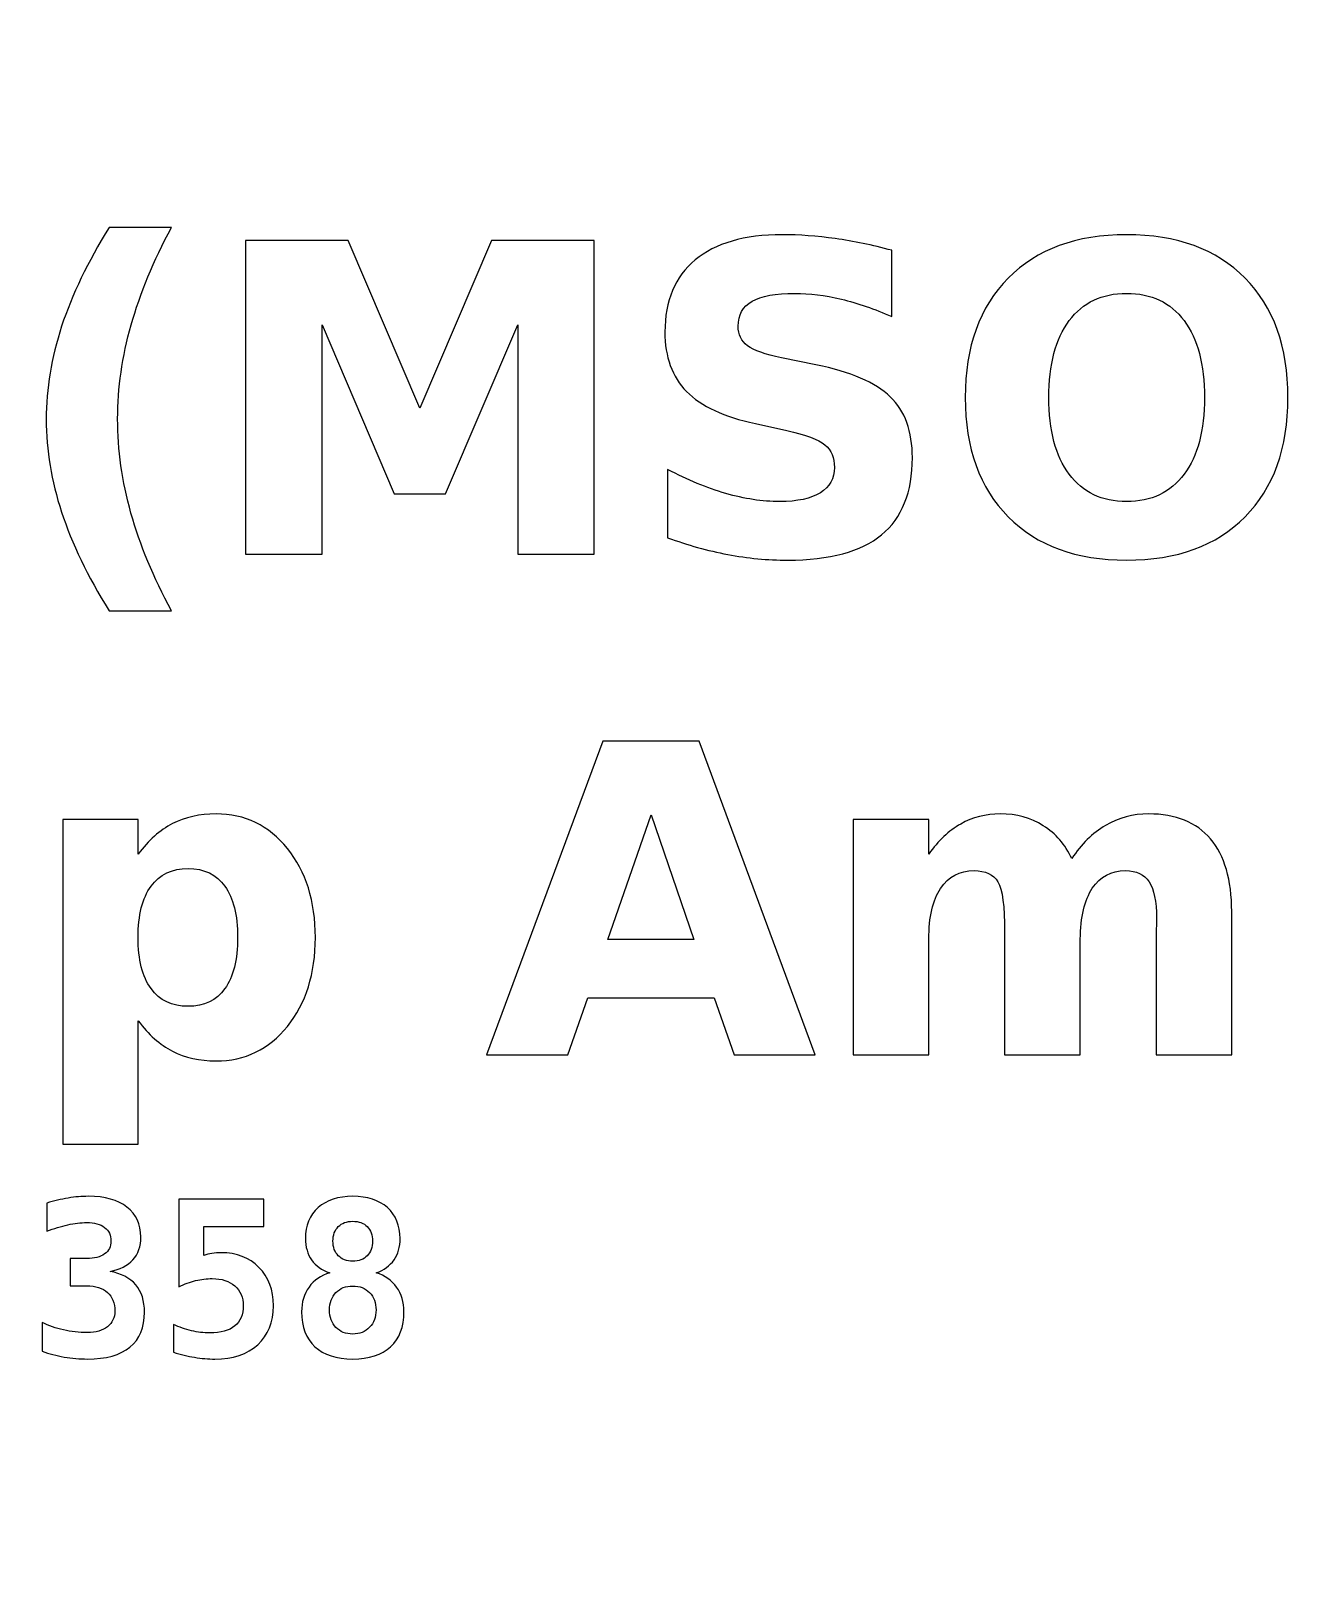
# Model space of a CAD drawing. Header units: centimetres. Extents: x -12.5 to -8.5, y -18.85 to -12.85.
# Drawn here: x -10.281 to -9.693, y -14.295 to -13.572 of the extents above; entities that cross this region are included whole.
import ezdxf

# ---------------------------------------------------------------- set-up
doc = ezdxf.new("R2010")
doc.units = ezdxf.units.CM
doc.header["$MEASUREMENT"] = 0
doc.layers.add('Layer 1', color=7, linetype='Continuous')

msp = doc.modelspace()

# ---------------------------------------------------------------- linework, layer by layer
at = {"layer": 'Layer 1', "color": 7, "lineweight": 35}
msp.add_open_spline([(-12.5, -12.85), (-12.5, -12.85), (-8.5, -12.85), (-8.5, -12.85), (-8.5, -12.85), (-8.5, -12.85), (-8.5, -18.85), (-8.5, -18.85), (-8.5, -18.85), (-8.5, -18.85), (-12.5, -18.85), (-12.5, -18.85), (-12.5, -18.85), (-12.5, -18.85), (-12.5, -12.85), (-12.5, -12.85)], degree=3, knots=[0, 0, 0, 0, 0.25, 0.25, 0.25, 0.25, 0.5, 0.5, 0.5, 0.5, 0.75, 0.75, 0.75, 0.75, 1, 1, 1, 1], dxfattribs=at)
at = {"layer": 'Layer 1', "color": 250}
for points, knots in [([(-10.21577, -13.84182), (-10.21577, -13.84182), (-10.24477, -13.84182), (-10.24477, -13.84182), (-10.24477, -13.84182), (-10.25474, -13.82575), (-10.2621, -13.81045), (-10.26684, -13.79595), (-10.26684, -13.79595), (-10.2716, -13.78148), (-10.27397, -13.76712), (-10.27397, -13.75285), (-10.27397, -13.75285), (-10.27397, -13.73858), (-10.27157, -13.72415), (-10.2668, -13.70955), (-10.2668, -13.70955), (-10.262, -13.69492), (-10.25467, -13.67965), (-10.24477, -13.66368), (-10.24477, -13.66368), (-10.24477, -13.66368), (-10.21577, -13.66368), (-10.21577, -13.66368), (-10.21577, -13.66368), (-10.2241, -13.67912), (-10.23034, -13.69422), (-10.2345, -13.70895), (-10.2345, -13.70895), (-10.23867, -13.72368), (-10.24077, -13.73825), (-10.24077, -13.75265), (-10.24077, -13.75265), (-10.24077, -13.76705), (-10.2387, -13.78162), (-10.23457, -13.79642), (-10.23457, -13.79642), (-10.23044, -13.81118), (-10.22417, -13.82632), (-10.21577, -13.84182)], [0, 0, 0, 0, 0.1, 0.1, 0.1, 0.1, 0.2, 0.2, 0.2, 0.2, 0.3, 0.3, 0.3, 0.3, 0.4, 0.4, 0.4, 0.4, 0.5, 0.5, 0.5, 0.5, 0.6, 0.6, 0.6, 0.6, 0.7, 0.7, 0.7, 0.7, 0.8, 0.8, 0.8, 0.8, 0.9, 0.9, 0.9, 0.9, 1, 1, 1, 1]), ([(-10.1814, -13.66965), (-10.1814, -13.66965), (-10.13357, -13.66965), (-10.13357, -13.66965), (-10.13357, -13.66965), (-10.13357, -13.66965), (-10.10034, -13.74768), (-10.10034, -13.74768), (-10.10034, -13.74768), (-10.10034, -13.74768), (-10.06694, -13.66965), (-10.06694, -13.66965), (-10.06694, -13.66965), (-10.06694, -13.66965), (-10.0192, -13.66965), (-10.0192, -13.66965), (-10.0192, -13.66965), (-10.0192, -13.66965), (-10.0192, -13.81545), (-10.0192, -13.81545), (-10.0192, -13.81545), (-10.0192, -13.81545), (-10.05474, -13.81545), (-10.05474, -13.81545), (-10.05474, -13.81545), (-10.05474, -13.81545), (-10.05474, -13.70882), (-10.05474, -13.70882), (-10.05474, -13.70882), (-10.05474, -13.70882), (-10.08834, -13.78742), (-10.08834, -13.78742), (-10.08834, -13.78742), (-10.08834, -13.78742), (-10.11217, -13.78742), (-10.11217, -13.78742), (-10.11217, -13.78742), (-10.11217, -13.78742), (-10.14577, -13.70882), (-10.14577, -13.70882), (-10.14577, -13.70882), (-10.14577, -13.70882), (-10.14577, -13.81545), (-10.14577, -13.81545), (-10.14577, -13.81545), (-10.14577, -13.81545), (-10.1814, -13.81545), (-10.1814, -13.81545), (-10.1814, -13.81545), (-10.1814, -13.81545), (-10.1814, -13.66965), (-10.1814, -13.66965)], [0, 0, 0, 0, 0.076923, 0.076923, 0.076923, 0.076923, 0.153846, 0.153846, 0.153846, 0.153846, 0.230769, 0.230769, 0.230769, 0.230769, 0.307692, 0.307692, 0.307692, 0.307692, 0.384615, 0.384615, 0.384615, 0.384615, 0.461538, 0.461538, 0.461538, 0.461538, 0.538462, 0.538462, 0.538462, 0.538462, 0.615385, 0.615385, 0.615385, 0.615385, 0.692308, 0.692308, 0.692308, 0.692308, 0.769231, 0.769231, 0.769231, 0.769231, 0.846154, 0.846154, 0.846154, 0.846154, 0.923077, 0.923077, 0.923077, 0.923077, 1, 1, 1, 1]), ([(-9.88091, -13.67425), (-9.88091, -13.67425), (-9.88091, -13.70508), (-9.88091, -13.70508), (-9.88091, -13.70508), (-9.88891, -13.70152), (-9.89674, -13.69882), (-9.90434, -13.69698), (-9.90434, -13.69698), (-9.91197, -13.69515), (-9.91917, -13.69425), (-9.92594, -13.69425), (-9.92594, -13.69425), (-9.93491, -13.69425), (-9.94157, -13.69548), (-9.94587, -13.69795), (-9.94587, -13.69795), (-9.95017, -13.70045), (-9.95231, -13.70428), (-9.95231, -13.70948), (-9.95231, -13.70948), (-9.95231, -13.71338), (-9.95087, -13.71645), (-9.94797, -13.71862), (-9.94797, -13.71862), (-9.94507, -13.72078), (-9.93981, -13.72268), (-9.93217, -13.72425), (-9.93217, -13.72425), (-9.93217, -13.72425), (-9.91617, -13.72745), (-9.91617, -13.72745), (-9.91617, -13.72745), (-9.89994, -13.73072), (-9.88844, -13.73565), (-9.88161, -13.74232), (-9.88161, -13.74232), (-9.87477, -13.74895), (-9.87134, -13.75838), (-9.87134, -13.77062), (-9.87134, -13.77062), (-9.87134, -13.78672), (-9.87611, -13.79868), (-9.88564, -13.80652), (-9.88564, -13.80652), (-9.89517, -13.81435), (-9.90974, -13.81828), (-9.92934, -13.81828), (-9.92934, -13.81828), (-9.93861, -13.81828), (-9.94787, -13.81742), (-9.95717, -13.81565), (-9.95717, -13.81565), (-9.96647, -13.81388), (-9.97581, -13.81128), (-9.98511, -13.80785), (-9.98511, -13.80785), (-9.98511, -13.80785), (-9.98511, -13.77612), (-9.98511, -13.77612), (-9.98511, -13.77612), (-9.97581, -13.78105), (-9.96681, -13.78478), (-9.95811, -13.78728), (-9.95811, -13.78728), (-9.94941, -13.78978), (-9.94104, -13.79105), (-9.93297, -13.79105), (-9.93297, -13.79105), (-9.92477, -13.79105), (-9.91847, -13.78968), (-9.91411, -13.78695), (-9.91411, -13.78695), (-9.90974, -13.78422), (-9.90757, -13.78032), (-9.90757, -13.77522), (-9.90757, -13.77522), (-9.90757, -13.77068), (-9.90904, -13.76715), (-9.91201, -13.76468), (-9.91201, -13.76468), (-9.91497, -13.76222), (-9.92087, -13.75998), (-9.92974, -13.75805), (-9.92974, -13.75805), (-9.92974, -13.75805), (-9.94431, -13.75482), (-9.94431, -13.75482), (-9.94431, -13.75482), (-9.95887, -13.75168), (-9.96954, -13.74672), (-9.97627, -13.73988), (-9.97627, -13.73988), (-9.98301, -13.73305), (-9.98637, -13.72382), (-9.98637, -13.71225), (-9.98637, -13.71225), (-9.98637, -13.69772), (-9.98167, -13.68655), (-9.97231, -13.67875), (-9.97231, -13.67875), (-9.96294, -13.67092), (-9.94947, -13.66702), (-9.93187, -13.66702), (-9.93187, -13.66702), (-9.92387, -13.66702), (-9.91564, -13.66762), (-9.90717, -13.66882), (-9.90717, -13.66882), (-9.89871, -13.67002), (-9.88994, -13.67182), (-9.88091, -13.67425)], [0, 0, 0, 0, 0.035714, 0.035714, 0.035714, 0.035714, 0.071429, 0.071429, 0.071429, 0.071429, 0.107143, 0.107143, 0.107143, 0.107143, 0.142857, 0.142857, 0.142857, 0.142857, 0.178571, 0.178571, 0.178571, 0.178571, 0.214286, 0.214286, 0.214286, 0.214286, 0.25, 0.25, 0.25, 0.25, 0.285714, 0.285714, 0.285714, 0.285714, 0.321429, 0.321429, 0.321429, 0.321429, 0.357143, 0.357143, 0.357143, 0.357143, 0.392857, 0.392857, 0.392857, 0.392857, 0.428571, 0.428571, 0.428571, 0.428571, 0.464286, 0.464286, 0.464286, 0.464286, 0.5, 0.5, 0.5, 0.5, 0.535714, 0.535714, 0.535714, 0.535714, 0.571429, 0.571429, 0.571429, 0.571429, 0.607143, 0.607143, 0.607143, 0.607143, 0.642857, 0.642857, 0.642857, 0.642857, 0.678571, 0.678571, 0.678571, 0.678571, 0.714286, 0.714286, 0.714286, 0.714286, 0.75, 0.75, 0.75, 0.75, 0.785714, 0.785714, 0.785714, 0.785714, 0.821429, 0.821429, 0.821429, 0.821429, 0.857143, 0.857143, 0.857143, 0.857143, 0.892857, 0.892857, 0.892857, 0.892857, 0.928571, 0.928571, 0.928571, 0.928571, 0.964286, 0.964286, 0.964286, 0.964286, 1, 1, 1, 1]), ([(-9.77174, -13.66702), (-9.74831, -13.66702), (-9.72994, -13.67372), (-9.71668, -13.68715), (-9.71668, -13.68715), (-9.70338, -13.70055), (-9.69674, -13.71905), (-9.69674, -13.74268), (-9.69674, -13.74268), (-9.69674, -13.76625), (-9.70338, -13.78475), (-9.71668, -13.79815), (-9.71668, -13.79815), (-9.72994, -13.81158), (-9.74831, -13.81828), (-9.77174, -13.81828), (-9.77174, -13.81828), (-9.79511, -13.81828), (-9.81344, -13.81158), (-9.82678, -13.79815), (-9.82678, -13.79815), (-9.84008, -13.78475), (-9.84674, -13.76625), (-9.84674, -13.74268), (-9.84674, -13.74268), (-9.84674, -13.71905), (-9.84008, -13.70055), (-9.82678, -13.68715), (-9.82678, -13.68715), (-9.81344, -13.67372), (-9.79511, -13.66702), (-9.77174, -13.66702)], [0, 0, 0, 0, 0.125, 0.125, 0.125, 0.125, 0.25, 0.25, 0.25, 0.25, 0.375, 0.375, 0.375, 0.375, 0.5, 0.5, 0.5, 0.5, 0.625, 0.625, 0.625, 0.625, 0.75, 0.75, 0.75, 0.75, 0.875, 0.875, 0.875, 0.875, 1, 1, 1, 1]), ([(-9.77174, -13.69425), (-9.78321, -13.69425), (-9.79208, -13.69848), (-9.79841, -13.70695), (-9.79841, -13.70695), (-9.80471, -13.71542), (-9.80788, -13.72732), (-9.80788, -13.74268), (-9.80788, -13.74268), (-9.80788, -13.75802), (-9.80471, -13.76988), (-9.79841, -13.77835), (-9.79841, -13.77835), (-9.79208, -13.78682), (-9.78321, -13.79105), (-9.77174, -13.79105), (-9.77174, -13.79105), (-9.76021, -13.79105), (-9.75131, -13.78682), (-9.74498, -13.77835), (-9.74498, -13.77835), (-9.73868, -13.76988), (-9.73551, -13.75802), (-9.73551, -13.74268), (-9.73551, -13.74268), (-9.73551, -13.72732), (-9.73868, -13.71542), (-9.74498, -13.70695), (-9.74498, -13.70695), (-9.75131, -13.69848), (-9.76021, -13.69425), (-9.77174, -13.69425)], [0, 0, 0, 0, 0.125, 0.125, 0.125, 0.125, 0.25, 0.25, 0.25, 0.25, 0.375, 0.375, 0.375, 0.375, 0.5, 0.5, 0.5, 0.5, 0.625, 0.625, 0.625, 0.625, 0.75, 0.75, 0.75, 0.75, 0.875, 0.875, 0.875, 0.875, 1, 1, 1, 1]), ([(-9.96341, -14.02172), (-9.96341, -14.02172), (-10.02221, -14.02172), (-10.02221, -14.02172), (-10.02221, -14.02172), (-10.02221, -14.02172), (-10.03147, -14.04825), (-10.03147, -14.04825), (-10.03147, -14.04825), (-10.03147, -14.04825), (-10.06927, -14.04825), (-10.06927, -14.04825), (-10.06927, -14.04825), (-10.06927, -14.04825), (-10.01527, -13.90245), (-10.01527, -13.90245), (-10.01527, -13.90245), (-10.01527, -13.90245), (-9.97044, -13.90245), (-9.97044, -13.90245), (-9.97044, -13.90245), (-9.97044, -13.90245), (-9.91644, -14.04825), (-9.91644, -14.04825), (-9.91644, -14.04825), (-9.91644, -14.04825), (-9.95424, -14.04825), (-9.95424, -14.04825), (-9.95424, -14.04825), (-9.95424, -14.04825), (-9.96341, -14.02172), (-9.96341, -14.02172)], [0, 0, 0, 0, 0.125, 0.125, 0.125, 0.125, 0.25, 0.25, 0.25, 0.25, 0.375, 0.375, 0.375, 0.375, 0.5, 0.5, 0.5, 0.5, 0.625, 0.625, 0.625, 0.625, 0.75, 0.75, 0.75, 0.75, 0.875, 0.875, 0.875, 0.875, 1, 1, 1, 1]), ([(-10.23127, -14.03242), (-10.23127, -14.03242), (-10.23127, -14.08985), (-10.23127, -14.08985), (-10.23127, -14.08985), (-10.23127, -14.08985), (-10.26624, -14.08985), (-10.26624, -14.08985), (-10.26624, -14.08985), (-10.26624, -14.08985), (-10.26624, -13.93888), (-10.26624, -13.93888), (-10.26624, -13.93888), (-10.26624, -13.93888), (-10.23127, -13.93888), (-10.23127, -13.93888), (-10.23127, -13.93888), (-10.23127, -13.93888), (-10.23127, -13.95492), (-10.23127, -13.95492), (-10.23127, -13.95492), (-10.22647, -13.94852), (-10.22111, -13.94382), (-10.21527, -13.94078), (-10.21527, -13.94078), (-10.20941, -13.93775), (-10.20267, -13.93625), (-10.19504, -13.93625), (-10.19504, -13.93625), (-10.18157, -13.93625), (-10.17051, -13.94162), (-10.16187, -13.95232), (-10.16187, -13.95232), (-10.15321, -13.96302), (-10.14887, -13.97682), (-10.14887, -13.99365), (-10.14887, -13.99365), (-10.14887, -14.01052), (-10.15321, -14.02432), (-10.16187, -14.03502), (-10.16187, -14.03502), (-10.17051, -14.04572), (-10.18157, -14.05108), (-10.19504, -14.05108), (-10.19504, -14.05108), (-10.20267, -14.05108), (-10.20941, -14.04958), (-10.21527, -14.04655), (-10.21527, -14.04655), (-10.22111, -14.04352), (-10.22647, -14.03882), (-10.23127, -14.03242)], [0, 0, 0, 0, 0.076923, 0.076923, 0.076923, 0.076923, 0.153846, 0.153846, 0.153846, 0.153846, 0.230769, 0.230769, 0.230769, 0.230769, 0.307692, 0.307692, 0.307692, 0.307692, 0.384615, 0.384615, 0.384615, 0.384615, 0.461538, 0.461538, 0.461538, 0.461538, 0.538462, 0.538462, 0.538462, 0.538462, 0.615385, 0.615385, 0.615385, 0.615385, 0.692308, 0.692308, 0.692308, 0.692308, 0.769231, 0.769231, 0.769231, 0.769231, 0.846154, 0.846154, 0.846154, 0.846154, 0.923077, 0.923077, 0.923077, 0.923077, 1, 1, 1, 1]), ([(-10.01284, -13.99465), (-10.01284, -13.99465), (-9.97287, -13.99465), (-9.97287, -13.99465), (-9.97287, -13.99465), (-9.97287, -13.99465), (-9.99281, -13.93665), (-9.99281, -13.93665), (-9.99281, -13.93665), (-9.99281, -13.93665), (-10.01284, -13.99465), (-10.01284, -13.99465)], [0, 0, 0, 0, 0.333333, 0.333333, 0.333333, 0.333333, 0.666667, 0.666667, 0.666667, 0.666667, 1, 1, 1, 1]), ([(-9.79727, -13.95705), (-9.79284, -13.95028), (-9.78761, -13.94512), (-9.78151, -13.94158), (-9.78151, -13.94158), (-9.77541, -13.93802), (-9.76874, -13.93625), (-9.76144, -13.93625), (-9.76144, -13.93625), (-9.74887, -13.93625), (-9.73931, -13.94012), (-9.73274, -13.94788), (-9.73274, -13.94788), (-9.72617, -13.95562), (-9.72287, -13.96688), (-9.72287, -13.98165), (-9.72287, -13.98165), (-9.72287, -13.98165), (-9.72287, -14.04825), (-9.72287, -14.04825), (-9.72287, -14.04825), (-9.72287, -14.04825), (-9.75804, -14.04825), (-9.75804, -14.04825), (-9.75804, -14.04825), (-9.75804, -14.04825), (-9.75804, -13.99122), (-9.75804, -13.99122), (-9.75804, -13.99122), (-9.75797, -13.99038), (-9.75794, -13.98952), (-9.75791, -13.98858), (-9.75791, -13.98858), (-9.75787, -13.98768), (-9.75784, -13.98638), (-9.75784, -13.98468), (-9.75784, -13.98468), (-9.75784, -13.97695), (-9.75897, -13.97132), (-9.76127, -13.96785), (-9.76127, -13.96785), (-9.76354, -13.96435), (-9.76721, -13.96262), (-9.77227, -13.96262), (-9.77227, -13.96262), (-9.77894, -13.96262), (-9.78404, -13.96535), (-9.78767, -13.97082), (-9.78767, -13.97082), (-9.79127, -13.97628), (-9.79314, -13.98418), (-9.79327, -13.99455), (-9.79327, -13.99455), (-9.79327, -13.99455), (-9.79327, -14.04825), (-9.79327, -14.04825), (-9.79327, -14.04825), (-9.79327, -14.04825), (-9.82844, -14.04825), (-9.82844, -14.04825), (-9.82844, -14.04825), (-9.82844, -14.04825), (-9.82844, -13.99122), (-9.82844, -13.99122), (-9.82844, -13.99122), (-9.82844, -13.97912), (-9.82947, -13.97132), (-9.83157, -13.96785), (-9.83157, -13.96785), (-9.83364, -13.96435), (-9.83734, -13.96262), (-9.84267, -13.96262), (-9.84267, -13.96262), (-9.84941, -13.96262), (-9.85457, -13.96538), (-9.85821, -13.97088), (-9.85821, -13.97088), (-9.86184, -13.97638), (-9.86367, -13.98422), (-9.86367, -13.99445), (-9.86367, -13.99445), (-9.86367, -13.99445), (-9.86367, -14.04825), (-9.86367, -14.04825), (-9.86367, -14.04825), (-9.86367, -14.04825), (-9.89884, -14.04825), (-9.89884, -14.04825), (-9.89884, -14.04825), (-9.89884, -14.04825), (-9.89884, -13.93888), (-9.89884, -13.93888), (-9.89884, -13.93888), (-9.89884, -13.93888), (-9.86367, -13.93888), (-9.86367, -13.93888), (-9.86367, -13.93888), (-9.86367, -13.93888), (-9.86367, -13.95492), (-9.86367, -13.95492), (-9.86367, -13.95492), (-9.85937, -13.94872), (-9.85444, -13.94408), (-9.84887, -13.94095), (-9.84887, -13.94095), (-9.84331, -13.93782), (-9.83717, -13.93625), (-9.83047, -13.93625), (-9.83047, -13.93625), (-9.82294, -13.93625), (-9.81624, -13.93808), (-9.81047, -13.94172), (-9.81047, -13.94172), (-9.80467, -13.94538), (-9.80027, -13.95048), (-9.79727, -13.95705)], [0, 0, 0, 0, 0.034483, 0.034483, 0.034483, 0.034483, 0.068966, 0.068966, 0.068966, 0.068966, 0.103448, 0.103448, 0.103448, 0.103448, 0.137931, 0.137931, 0.137931, 0.137931, 0.172414, 0.172414, 0.172414, 0.172414, 0.206897, 0.206897, 0.206897, 0.206897, 0.241379, 0.241379, 0.241379, 0.241379, 0.275862, 0.275862, 0.275862, 0.275862, 0.310345, 0.310345, 0.310345, 0.310345, 0.344828, 0.344828, 0.344828, 0.344828, 0.37931, 0.37931, 0.37931, 0.37931, 0.413793, 0.413793, 0.413793, 0.413793, 0.448276, 0.448276, 0.448276, 0.448276, 0.482759, 0.482759, 0.482759, 0.482759, 0.517241, 0.517241, 0.517241, 0.517241, 0.551724, 0.551724, 0.551724, 0.551724, 0.586207, 0.586207, 0.586207, 0.586207, 0.62069, 0.62069, 0.62069, 0.62069, 0.655172, 0.655172, 0.655172, 0.655172, 0.689655, 0.689655, 0.689655, 0.689655, 0.724138, 0.724138, 0.724138, 0.724138, 0.758621, 0.758621, 0.758621, 0.758621, 0.793103, 0.793103, 0.793103, 0.793103, 0.827586, 0.827586, 0.827586, 0.827586, 0.862069, 0.862069, 0.862069, 0.862069, 0.896552, 0.896552, 0.896552, 0.896552, 0.931034, 0.931034, 0.931034, 0.931034, 0.965517, 0.965517, 0.965517, 0.965517, 1, 1, 1, 1]), ([(-10.20804, -13.96165), (-10.21554, -13.96165), (-10.22127, -13.96438), (-10.22527, -13.96988), (-10.22527, -13.96988), (-10.22927, -13.97538), (-10.23127, -13.98332), (-10.23127, -13.99365), (-10.23127, -13.99365), (-10.23127, -14.00402), (-10.22927, -14.01195), (-10.22527, -14.01745), (-10.22527, -14.01745), (-10.22127, -14.02295), (-10.21554, -14.02568), (-10.20804, -14.02568), (-10.20804, -14.02568), (-10.20057, -14.02568), (-10.19484, -14.02295), (-10.19091, -14.01748), (-10.19091, -14.01748), (-10.18697, -14.01202), (-10.18501, -14.00408), (-10.18501, -13.99365), (-10.18501, -13.99365), (-10.18501, -13.98325), (-10.18697, -13.97532), (-10.19091, -13.96985), (-10.19091, -13.96985), (-10.19484, -13.96438), (-10.20057, -13.96165), (-10.20804, -13.96165)], [0, 0, 0, 0, 0.125, 0.125, 0.125, 0.125, 0.25, 0.25, 0.25, 0.25, 0.375, 0.375, 0.375, 0.375, 0.5, 0.5, 0.5, 0.5, 0.625, 0.625, 0.625, 0.625, 0.75, 0.75, 0.75, 0.75, 0.875, 0.875, 0.875, 0.875, 1, 1, 1, 1]), ([(-10.25517, -14.15562), (-10.25517, -14.15562), (-10.26289, -14.15562), (-10.26289, -14.15562), (-10.26289, -14.15562), (-10.26289, -14.15562), (-10.26289, -14.14292), (-10.26289, -14.14292), (-10.26289, -14.14292), (-10.26289, -14.14292), (-10.25517, -14.14292), (-10.25517, -14.14292), (-10.25517, -14.14292), (-10.2516, -14.14292), (-10.24882, -14.14222), (-10.24685, -14.14081), (-10.24685, -14.14081), (-10.24489, -14.13939), (-10.2439, -14.13739), (-10.2439, -14.13482), (-10.2439, -14.13482), (-10.2439, -14.13212), (-10.24489, -14.13001), (-10.24685, -14.12849), (-10.24685, -14.12849), (-10.24882, -14.12697), (-10.2516, -14.12622), (-10.25517, -14.12622), (-10.25517, -14.12622), (-10.2579, -14.12622), (-10.26084, -14.12657), (-10.26395, -14.12726), (-10.26395, -14.12726), (-10.26709, -14.12794), (-10.27032, -14.12894), (-10.27367, -14.13024), (-10.27367, -14.13024), (-10.27367, -14.13024), (-10.27367, -14.11716), (-10.27367, -14.11716), (-10.27367, -14.11716), (-10.27032, -14.11614), (-10.26702, -14.11537), (-10.26377, -14.11482), (-10.26377, -14.11482), (-10.2605, -14.11429), (-10.25739, -14.11402), (-10.25439, -14.11402), (-10.25439, -14.11402), (-10.2467, -14.11402), (-10.24072, -14.11571), (-10.23644, -14.11906), (-10.23644, -14.11906), (-10.23214, -14.12241), (-10.22999, -14.12702), (-10.22999, -14.13292), (-10.22999, -14.13292), (-10.22999, -14.13724), (-10.23122, -14.14079), (-10.2337, -14.14354), (-10.2337, -14.14354), (-10.23617, -14.14629), (-10.2397, -14.14809), (-10.24429, -14.14892), (-10.24429, -14.14892), (-10.23909, -14.14984), (-10.2351, -14.15192), (-10.23237, -14.15516), (-10.23237, -14.15516), (-10.22964, -14.15839), (-10.22827, -14.16266), (-10.22827, -14.16792), (-10.22827, -14.16792), (-10.22827, -14.17499), (-10.23054, -14.18037), (-10.23505, -14.18409), (-10.23505, -14.18409), (-10.23959, -14.18781), (-10.24615, -14.18966), (-10.25479, -14.18966), (-10.25479, -14.18966), (-10.25845, -14.18966), (-10.26207, -14.18934), (-10.26564, -14.18872), (-10.26564, -14.18872), (-10.2692, -14.18811), (-10.27262, -14.18721), (-10.27587, -14.18604), (-10.27587, -14.18604), (-10.27587, -14.18604), (-10.27587, -14.17266), (-10.27587, -14.17266), (-10.27587, -14.17266), (-10.2728, -14.17419), (-10.2695, -14.17536), (-10.26595, -14.17616), (-10.26595, -14.17616), (-10.26242, -14.17696), (-10.25869, -14.17736), (-10.25479, -14.17736), (-10.25479, -14.17736), (-10.25087, -14.17736), (-10.24779, -14.17646), (-10.2455, -14.17464), (-10.2455, -14.17464), (-10.24322, -14.17284), (-10.24209, -14.17041), (-10.24209, -14.16734), (-10.24209, -14.16734), (-10.24209, -14.16361), (-10.24322, -14.16071), (-10.2455, -14.15867), (-10.2455, -14.15867), (-10.24779, -14.15664), (-10.251, -14.15562), (-10.25517, -14.15562)], [0, 0, 0, 0, 0.034483, 0.034483, 0.034483, 0.034483, 0.068966, 0.068966, 0.068966, 0.068966, 0.103448, 0.103448, 0.103448, 0.103448, 0.137931, 0.137931, 0.137931, 0.137931, 0.172414, 0.172414, 0.172414, 0.172414, 0.206897, 0.206897, 0.206897, 0.206897, 0.241379, 0.241379, 0.241379, 0.241379, 0.275862, 0.275862, 0.275862, 0.275862, 0.310345, 0.310345, 0.310345, 0.310345, 0.344828, 0.344828, 0.344828, 0.344828, 0.37931, 0.37931, 0.37931, 0.37931, 0.413793, 0.413793, 0.413793, 0.413793, 0.448276, 0.448276, 0.448276, 0.448276, 0.482759, 0.482759, 0.482759, 0.482759, 0.517241, 0.517241, 0.517241, 0.517241, 0.551724, 0.551724, 0.551724, 0.551724, 0.586207, 0.586207, 0.586207, 0.586207, 0.62069, 0.62069, 0.62069, 0.62069, 0.655172, 0.655172, 0.655172, 0.655172, 0.689655, 0.689655, 0.689655, 0.689655, 0.724138, 0.724138, 0.724138, 0.724138, 0.758621, 0.758621, 0.758621, 0.758621, 0.793103, 0.793103, 0.793103, 0.793103, 0.827586, 0.827586, 0.827586, 0.827586, 0.862069, 0.862069, 0.862069, 0.862069, 0.896552, 0.896552, 0.896552, 0.896552, 0.931034, 0.931034, 0.931034, 0.931034, 0.965517, 0.965517, 0.965517, 0.965517, 1, 1, 1, 1]), ([(-10.14219, -14.14961), (-10.14587, -14.14834), (-10.14867, -14.14634), (-10.15059, -14.14362), (-10.15059, -14.14362), (-10.1525, -14.14091), (-10.15347, -14.13759), (-10.15347, -14.13364), (-10.15347, -14.13364), (-10.15347, -14.12759), (-10.1515, -14.12281), (-10.14755, -14.11929), (-10.14755, -14.11929), (-10.14362, -14.11577), (-10.13827, -14.11402), (-10.13149, -14.11402), (-10.13149, -14.11402), (-10.12469, -14.11402), (-10.11932, -14.11577), (-10.11539, -14.11929), (-10.11539, -14.11929), (-10.11144, -14.12281), (-10.10947, -14.12759), (-10.10947, -14.13364), (-10.10947, -14.13364), (-10.10947, -14.13756), (-10.11042, -14.14086), (-10.1123, -14.14357), (-10.1123, -14.14357), (-10.11419, -14.14629), (-10.11694, -14.14831), (-10.12055, -14.14961), (-10.12055, -14.14961), (-10.11652, -14.15084), (-10.11337, -14.15306), (-10.11109, -14.15626), (-10.11109, -14.15626), (-10.1088, -14.15944), (-10.10767, -14.16327), (-10.10767, -14.16772), (-10.10767, -14.16772), (-10.10767, -14.17472), (-10.10974, -14.18014), (-10.11387, -14.18394), (-10.11387, -14.18394), (-10.118, -14.18776), (-10.12389, -14.18966), (-10.13149, -14.18966), (-10.13149, -14.18966), (-10.13907, -14.18966), (-10.14494, -14.18776), (-10.14907, -14.18394), (-10.14907, -14.18394), (-10.1532, -14.18014), (-10.15527, -14.17472), (-10.15527, -14.16772), (-10.15527, -14.16772), (-10.15527, -14.16324), (-10.15412, -14.15939), (-10.1518, -14.15621), (-10.1518, -14.15621), (-10.14949, -14.15301), (-10.14629, -14.15081), (-10.14219, -14.14961)], [0, 0, 0, 0, 0.0625, 0.0625, 0.0625, 0.0625, 0.125, 0.125, 0.125, 0.125, 0.1875, 0.1875, 0.1875, 0.1875, 0.25, 0.25, 0.25, 0.25, 0.3125, 0.3125, 0.3125, 0.3125, 0.375, 0.375, 0.375, 0.375, 0.4375, 0.4375, 0.4375, 0.4375, 0.5, 0.5, 0.5, 0.5, 0.5625, 0.5625, 0.5625, 0.5625, 0.625, 0.625, 0.625, 0.625, 0.6875, 0.6875, 0.6875, 0.6875, 0.75, 0.75, 0.75, 0.75, 0.8125, 0.8125, 0.8125, 0.8125, 0.875, 0.875, 0.875, 0.875, 0.9375, 0.9375, 0.9375, 0.9375, 1, 1, 1, 1]), ([(-10.21235, -14.11534), (-10.21235, -14.11534), (-10.17275, -14.11534), (-10.17275, -14.11534), (-10.17275, -14.11534), (-10.17275, -14.11534), (-10.17275, -14.12804), (-10.17275, -14.12804), (-10.17275, -14.12804), (-10.17275, -14.12804), (-10.20069, -14.12804), (-10.20069, -14.12804), (-10.20069, -14.12804), (-10.20069, -14.12804), (-10.20069, -14.14156), (-10.20069, -14.14156), (-10.20069, -14.14156), (-10.19952, -14.14111), (-10.19825, -14.14077), (-10.19692, -14.14056), (-10.19692, -14.14056), (-10.19559, -14.14034), (-10.19417, -14.14024), (-10.19267, -14.14024), (-10.19267, -14.14024), (-10.18545, -14.14024), (-10.17959, -14.14252), (-10.17509, -14.14707), (-10.17509, -14.14707), (-10.1706, -14.15164), (-10.16835, -14.15756), (-10.16835, -14.16486), (-10.16835, -14.16486), (-10.16835, -14.17251), (-10.17079, -14.17854), (-10.17565, -14.18299), (-10.17565, -14.18299), (-10.18052, -14.18744), (-10.18715, -14.18966), (-10.19555, -14.18966), (-10.19555, -14.18966), (-10.19867, -14.18966), (-10.20184, -14.18939), (-10.20502, -14.18887), (-10.20502, -14.18887), (-10.2082, -14.18836), (-10.21147, -14.18757), (-10.21479, -14.18652), (-10.21479, -14.18652), (-10.21479, -14.18652), (-10.21479, -14.17354), (-10.21479, -14.17354), (-10.21479, -14.17354), (-10.21209, -14.17487), (-10.2093, -14.17587), (-10.20647, -14.17654), (-10.20647, -14.17654), (-10.20362, -14.17721), (-10.20075, -14.17754), (-10.19789, -14.17754), (-10.19789, -14.17754), (-10.19282, -14.17754), (-10.18895, -14.17646), (-10.18632, -14.17429), (-10.18632, -14.17429), (-10.18369, -14.17212), (-10.18237, -14.16899), (-10.18237, -14.16486), (-10.18237, -14.16486), (-10.18237, -14.16104), (-10.18369, -14.15799), (-10.1863, -14.15569), (-10.1863, -14.15569), (-10.18892, -14.15341), (-10.19242, -14.15226), (-10.19677, -14.15226), (-10.19677, -14.15226), (-10.19935, -14.15226), (-10.20192, -14.15257), (-10.20452, -14.15321), (-10.20452, -14.15321), (-10.2071, -14.15384), (-10.20972, -14.15481), (-10.21235, -14.15607), (-10.21235, -14.15607), (-10.21235, -14.15607), (-10.21235, -14.11534), (-10.21235, -14.11534)], [0, 0, 0, 0, 0.045455, 0.045455, 0.045455, 0.045455, 0.090909, 0.090909, 0.090909, 0.090909, 0.136364, 0.136364, 0.136364, 0.136364, 0.181818, 0.181818, 0.181818, 0.181818, 0.227273, 0.227273, 0.227273, 0.227273, 0.272727, 0.272727, 0.272727, 0.272727, 0.318182, 0.318182, 0.318182, 0.318182, 0.363636, 0.363636, 0.363636, 0.363636, 0.409091, 0.409091, 0.409091, 0.409091, 0.454545, 0.454545, 0.454545, 0.454545, 0.5, 0.5, 0.5, 0.5, 0.545455, 0.545455, 0.545455, 0.545455, 0.590909, 0.590909, 0.590909, 0.590909, 0.636364, 0.636364, 0.636364, 0.636364, 0.681818, 0.681818, 0.681818, 0.681818, 0.727273, 0.727273, 0.727273, 0.727273, 0.772727, 0.772727, 0.772727, 0.772727, 0.818182, 0.818182, 0.818182, 0.818182, 0.863636, 0.863636, 0.863636, 0.863636, 0.909091, 0.909091, 0.909091, 0.909091, 0.954545, 0.954545, 0.954545, 0.954545, 1, 1, 1, 1]), ([(-10.14067, -14.13482), (-10.14067, -14.13767), (-10.13985, -14.13996), (-10.1382, -14.14162), (-10.1382, -14.14162), (-10.13657, -14.14331), (-10.13432, -14.14414), (-10.13149, -14.14414), (-10.13149, -14.14414), (-10.12864, -14.14414), (-10.12637, -14.14331), (-10.12474, -14.14162), (-10.12474, -14.14162), (-10.12309, -14.13996), (-10.12227, -14.13767), (-10.12227, -14.13482), (-10.12227, -14.13482), (-10.12227, -14.13199), (-10.12309, -14.12976), (-10.12474, -14.12811), (-10.12474, -14.12811), (-10.12637, -14.12646), (-10.12864, -14.12564), (-10.13149, -14.12564), (-10.13149, -14.12564), (-10.13429, -14.12564), (-10.13652, -14.12647), (-10.13819, -14.12812), (-10.13819, -14.12812), (-10.13984, -14.12979), (-10.14067, -14.13202), (-10.14067, -14.13482)], [0, 0, 0, 0, 0.125, 0.125, 0.125, 0.125, 0.25, 0.25, 0.25, 0.25, 0.375, 0.375, 0.375, 0.375, 0.5, 0.5, 0.5, 0.5, 0.625, 0.625, 0.625, 0.625, 0.75, 0.75, 0.75, 0.75, 0.875, 0.875, 0.875, 0.875, 1, 1, 1, 1]), ([(-10.13149, -14.15571), (-10.13472, -14.15571), (-10.13732, -14.15672), (-10.1393, -14.15876), (-10.1393, -14.15876), (-10.14129, -14.16079), (-10.14229, -14.16349), (-10.14229, -14.16686), (-10.14229, -14.16686), (-10.14229, -14.17021), (-10.14129, -14.17291), (-10.1393, -14.17496), (-10.1393, -14.17496), (-10.13732, -14.17701), (-10.13472, -14.17804), (-10.13149, -14.17804), (-10.13149, -14.17804), (-10.12827, -14.17804), (-10.12565, -14.17699), (-10.12365, -14.17491), (-10.12365, -14.17491), (-10.12165, -14.17282), (-10.12065, -14.17014), (-10.12065, -14.16686), (-10.12065, -14.16686), (-10.12065, -14.16349), (-10.12165, -14.16079), (-10.12364, -14.15876), (-10.12364, -14.15876), (-10.12562, -14.15672), (-10.12824, -14.15571), (-10.13149, -14.15571)], [0, 0, 0, 0, 0.125, 0.125, 0.125, 0.125, 0.25, 0.25, 0.25, 0.25, 0.375, 0.375, 0.375, 0.375, 0.5, 0.5, 0.5, 0.5, 0.625, 0.625, 0.625, 0.625, 0.75, 0.75, 0.75, 0.75, 0.875, 0.875, 0.875, 0.875, 1, 1, 1, 1])]:
    msp.add_open_spline(points, degree=3, knots=knots, dxfattribs=at)

doc.saveas('drawing.dxf')
